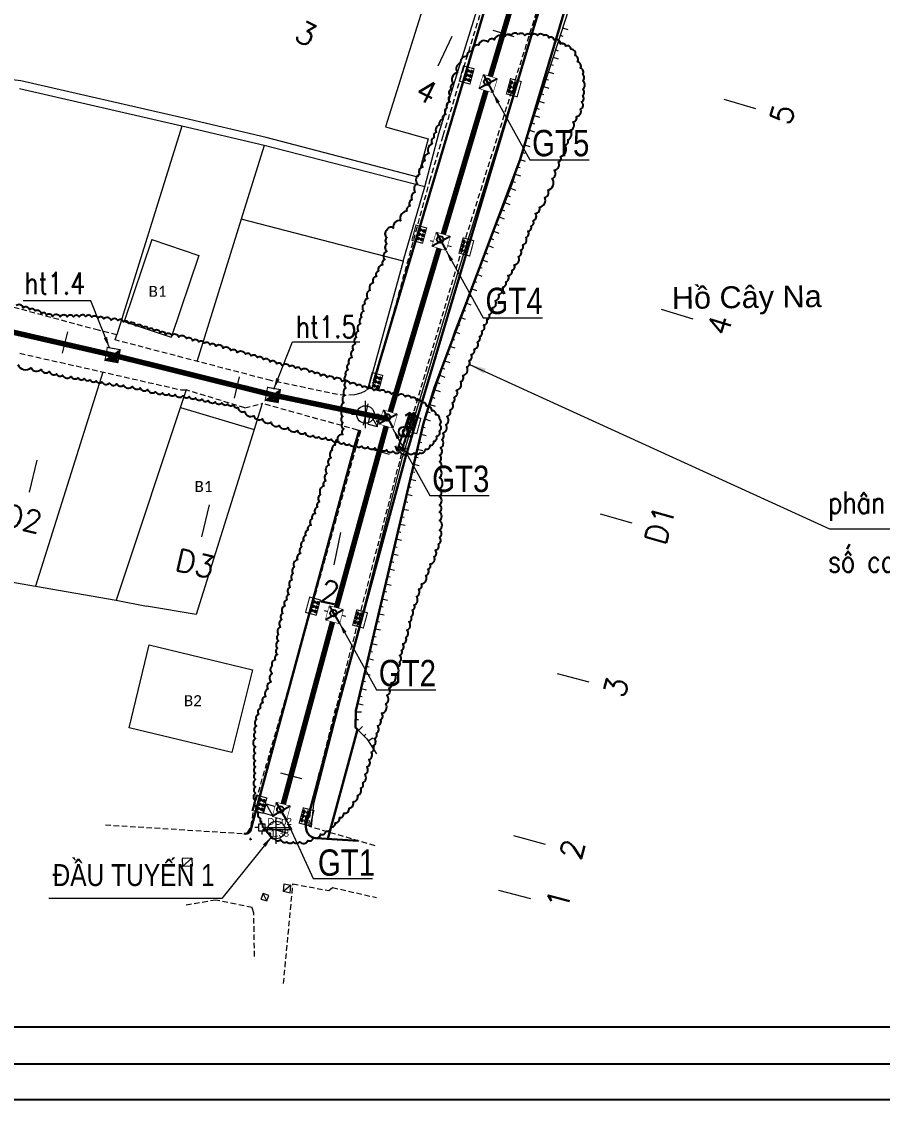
# Model space of a CAD drawing. Header units: metres. Extents: x -225 to 1156, y -96 to 896.
# Drawn here: x 838.7 to 917.2, y -95.6 to 2.7 of the extents above; entities that cross this region are included whole.
import ezdxf
from ezdxf.enums import TextEntityAlignment as Align

# ---------------------------------------------------------------- set-up
doc = ezdxf.new("R2010")
doc.units = ezdxf.units.M
doc.header["$MEASUREMENT"] = 0
doc.header["$PDMODE"] = 2
doc.header["$PDSIZE"] = 0.1
for name, pattern in [('ACAD_ISO05W100', [33, 24, -3, 0, -3, 0, -3]), ('DASHED', [0.75, 0.5, -0.25]), ('HIDDEN', [0.375, 0.25, -0.125])]:
    doc.linetypes.add(name, pattern=pattern)
for name, color, linetype in [('Diep_Layer8', 8, 'Continuous'), ('duong', 3, 'Continuous'), ('ga', 5, 'Continuous'), ('GHI CHU', 7, 'Continuous'), ('GHICHU', 7, 'Continuous'), ('KHUNGTEN', 5, 'Continuous'), ('KYHIEU', 250, 'Continuous'), ('NOI', 2, 'Continuous'), ('pntelev', 2, 'Continuous'), ('thep', 2, 'Continuous'), ('TK cong D300', 7, 'ACAD_ISO05W100'), ('TUYEN', 7, 'Continuous')]:
    doc.layers.add(name, color=color, linetype=linetype)
for name, color, linetype, lineweight in [('LC Dim', 8, 'Continuous', 18), ('LC Khac', 4, 'Continuous', 9), ('LC MANH DUT', 35, 'HIDDEN', 5), ('LC Net dam 1', 30, 'Continuous', 30), ('LC Net manh', 239, 'Continuous', 5), ('LC Net thay', 7, 'Continuous', 25), ('LC Text1', 3, 'Continuous', 20), ('LC Text2', 7, 'Continuous', 25), ('Level 10', 7, 'Continuous', 0), ('Level 46', 7, 'Continuous', 0), ('TK ga cong D300', 4, 'Continuous', 25), ('TK ga cong D500', 7, 'Continuous', 25)]:
    doc.layers.add(name, color=color, linetype=linetype, lineweight=lineweight)
doc.styles.add('ghi chu', font='arial.ttf')
doc.styles.add('LC 3', font='vnsimli.shx', dxfattribs={"width": 0.75})
doc.styles.add('Legend', font='calibri.ttf')
doc.styles.add('STYLE1', font='')
doc.styles.add('T2', font='', dxfattribs={"width": 0.8})
doc.styles.add('TENCOC', font='Vnromanc.shx')
doc.styles.get('STYLE1').set_extended_font_data('.VnArial')
doc.styles.get('T2').set_extended_font_data('.VnArialH')
doc.linetypes.add('ZIGZAG', pattern='A,0.0001,-0.2,[131,ltypeshp.shx,S=0.2,R=0,X=-0.2,Y=0],-0.4,[131,ltypeshp.shx,S=0.2,R=180,X=0.2,Y=0],-0.2', length=0.8001)
doc.dimstyles.get("Standard").update_dxf_attribs({"dimtxt": 0.18, "dimasz": 0.18, "dimexe": 0.18, "dimexo": 0.0625, "dimgap": 0.09, "dimtad": 0, "dimtih": 1, "dimtoh": 1, "dimdec": 4, "dimzin": 0, "dimdsep": 46, "dimtxsty": 'Standard', "dimcen": 0.09, "dimadec": 0, "dimazin": 0, "dimtfac": 1, "dimtdec": 4, "dimtofl": 0, "dimtmove": 0, "dimatfit": 3, "dimfxl": 1, "dimtolj": 1, "dimtzin": 0, "dimarcsym": 0})

# ---------------------------------------------------------------- blocks, each defined once
blk = doc.blocks.new('dj')
at = {"layer": 'Diep_Layer8', "color": 6}
blk.add_line((598291.756, 2304639.493), (598295.458, 2304639.493), dxfattribs=at)
for points in [[(598292.139, 2304639.811), (598291.756, 2304639.493)], [(598295.074, 2304639.811), (598295.458, 2304639.493)], [(598292.139, 2304639.175), (598291.756, 2304639.493)], [(598295.074, 2304639.175), (598295.458, 2304639.493)]]:
    blk.add_lwpolyline(points, dxfattribs=at)
blk.add_circle((598293.607, 2304639.493), 0.459, dxfattribs=at)
blk = doc.blocks.new('dc')
at = {"layer": 'KYHIEU', "color": 1, "lineweight": 0}
blk.add_lwpolyline([(-0.5, -0.5), (0.5, -0.5), (0.5, 0.5), (-0.5, 0.5)], close=True, dxfattribs=at)
at = {"layer": 'KYHIEU', "color": 1, "lineweight": 0, "const_width": 0.025}
blk.add_lwpolyline([(-0.04, 0, 1), (0.04, 0, 1)], format="xyb", close=True, dxfattribs=at)
at = {"layer": 'KYHIEU', "color": 1, "lineweight": 0}
for points in [[(0, 0.5), (0, 1)], [(0.5, 0), (1, 0)], [(-0.5, 0), (-1, 0)], [(0, -0.5), (0, -1)]]:
    blk.add_lwpolyline(points, dxfattribs=at)
blk = doc.blocks.new('NENHIENTRANG')
at = {"layer": 'Diep_Layer8', "linetype": 'Continuous', "lineweight": 0}
for p, q in [((-46.624, -87.784), (-46.148, -87.938)), ((-47.055, -89.116), (-46.579, -89.27)), ((-46.839, -88.45), (-46.601, -88.527)), ((-47.271, -89.781), (-47.033, -89.858)), ((-47.702, -91.113), (-47.464, -91.19)), ((-47.486, -90.447), (-47.011, -90.601)), ((-47.918, -91.779), (-47.442, -91.933)), ((-48.349, -93.111), (-47.874, -93.265)), ((-48.133, -92.445), (-47.896, -92.522)), ((-48.565, -93.777), (-48.327, -93.854)), ((-48.996, -95.109), (-48.758, -95.186)), ((-48.781, -94.443), (-48.305, -94.597)), ((-49.212, -95.775), (-48.736, -95.929)), ((-49.643, -97.107), (-49.168, -97.261)), ((-49.428, -96.441), (-49.19, -96.518)), ((-49.859, -97.773), (-49.621, -97.85)), ((-50.29, -99.105), (-50.053, -99.182)), ((-50.075, -98.439), (-49.599, -98.593)), ((-50.506, -99.771), (-50.03, -99.925)), ((-50.938, -101.102), (-50.462, -101.256)), ((-50.722, -100.436), (-50.484, -100.514)), ((-51.153, -101.768), (-50.915, -101.845)), ((-51.631, -103.052), (-51.398, -103.143)), ((-51.376, -102.4), (-50.91, -102.582)), ((-51.885, -103.704), (-51.42, -103.886)), ((-52.395, -105.008), (-51.929, -105.19)), ((-52.14, -104.356), (-51.907, -104.447)), ((-52.65, -105.66), (-52.417, -105.751)), ((-53.159, -106.964), (-52.926, -107.055)), ((-52.904, -106.312), (-52.439, -106.494)), ((-53.414, -107.616), (-52.948, -107.798)), ((-53.924, -108.92), (-53.458, -109.102)), ((-53.669, -108.268), (-53.436, -108.359)), ((-54.178, -109.572), (-53.946, -109.663)), ((-54.688, -110.876), (-54.455, -110.967)), ((-54.433, -110.224), (-53.967, -110.406)), ((-54.943, -111.528), (-54.477, -111.71)), ((-55.452, -112.832), (-54.987, -113.014)), ((-55.198, -112.18), (-54.965, -112.271)), ((-55.707, -113.484), (-55.474, -113.575)), ((-56.217, -114.788), (-55.984, -114.879)), ((-55.962, -114.136), (-55.496, -114.318)), ((-56.479, -115.463), (-56.005, -115.622)), ((-56.926, -116.79), (-56.452, -116.949)), ((-56.703, -116.126), (-56.466, -116.206)), ((-57.149, -117.453), (-56.912, -117.533)), ((-57.596, -118.78), (-57.359, -118.86)), ((-57.372, -118.117), (-56.898, -118.276)), ((-57.819, -119.443), (-57.345, -119.603)), ((-58.265, -120.77), (-57.792, -120.93)), ((-58.042, -120.107), (-57.805, -120.187)), ((-58.489, -121.434), (-58.252, -121.513)), ((-58.935, -122.761), (-58.698, -122.84)), ((-58.712, -122.097), (-58.238, -122.257)), ((-59.158, -123.424), (-58.685, -123.584)), ((-59.376, -124.138), (-59.133, -124.195)), ((-59.697, -125.501), (-59.453, -125.558)), ((-59.536, -124.819), (-59.05, -124.934)), ((-59.857, -126.182), (-59.37, -126.296)), ((-60.177, -127.545), (-59.69, -127.659)), ((-60.017, -126.864), (-59.773, -126.921)), ((-60.337, -128.227), (-60.093, -128.284)), ((-60.657, -129.589), (-60.414, -129.647)), ((-60.497, -128.908), (-60.01, -129.022)), ((-60.817, -130.271), (-60.33, -130.385)), ((-61.137, -131.634), (-60.65, -131.748)), ((-60.977, -130.952), (-60.734, -131.009)), ((-61.297, -132.315), (-61.054, -132.372)), ((-61.457, -132.997), (-60.971, -133.111)), ((-61.777, -134.36), (-61.291, -134.474)), ((-61.617, -133.678), (-61.374, -133.735)), ((-61.937, -135.041), (-61.694, -135.098)), ((-62.258, -136.404), (-62.014, -136.461)), ((-62.098, -135.722), (-61.611, -135.837)), ((-62.418, -137.085), (-61.931, -137.2)), ((-62.738, -138.448), (-62.251, -138.563)), ((-62.578, -137.767), (-62.334, -137.824)), ((-62.898, -139.13), (-62.655, -139.187)), ((-63.058, -139.811), (-62.571, -139.926)), ((-63.378, -141.174), (-62.891, -141.288)), ((-63.218, -140.493), (-62.975, -140.55)), ((-63.538, -141.856), (-63.295, -141.913)), ((-63.858, -143.218), (-63.615, -143.276)), ((-63.698, -142.537), (-63.211, -142.651)), ((-64.018, -143.9), (-63.532, -144.014)), ((-64.339, -145.263), (-63.852, -145.377)), ((-64.178, -144.581), (-63.935, -144.639)), ((-64.499, -145.944), (-64.255, -146.001)), ((-64.819, -147.307), (-64.575, -147.364)), ((-64.659, -146.626), (-64.172, -146.74)), ((-64.979, -147.989), (-64.492, -148.103)), ((-65.139, -148.67), (-64.895, -148.727)), ((-65.461, -150.109), (-64.961, -150.123)), ((-65.299, -149.352), (-64.812, -149.466)), ((-65.479, -150.809), (-65.229, -150.816)), ((-65.214, -151.822), (-64.862, -151.468)), ((-64.717, -152.316), (-64.541, -152.138)), ((-64.336, -152.762), (-63.915, -152.492)), ((-63.958, -153.351), (-63.748, -153.216))]:
    blk.add_line(p, q, dxfattribs=at)
at = {"layer": 'duong', "color": 4, "linetype": 'HIDDEN', "lineweight": 0, "ltscale": 2}
for p, q in [((-55.613, -91.386), (-52.961, -82.716)), ((-57.497, -97.59), (-55.613, -91.386)), ((-58.71, -101.708), (-57.497, -97.59)), ((-62.965, -117.204), (-58.71, -101.708)), ((-88.932, -115.344), (-97.275, -113.087)), ((-87.27, -115.757), (-88.932, -115.344)), ((-87.409, -116.218), (-87.27, -115.757)), ((-73.23, -119.921), (-87.409, -116.218)), ((-96.094, -117.429), (-81.431, -120.757)), ((-63.673, -119.799), (-62.965, -117.204)), ((-63.673, -119.799), (-64.356, -120.636)), ((-81.431, -120.757), (-80.928, -120.781)), ((-75.589, -122.412), (-80.928, -120.781)), ((-67.133, -121.194), (-73.23, -119.921)), ((-66.399, -121.283), (-67.133, -121.194)), ((-65.603, -121.218), (-66.399, -121.283)), ((-64.605, -120.889), (-65.015, -121.079)), ((-75.589, -122.412), (-73.996, -122.017)), ((-65.312, -124.434), (-73.996, -122.017)), ((-69.568, -140.92), (-65.011, -124.493)), ((-65.011, -124.493), (-65.312, -124.434)), ((-70.791, -145.211), (-69.568, -140.92)), ((-74.759, -158.865), (-70.791, -145.211)), ((-75.011, -160.543), (-74.759, -158.865)), ((-88.3, -160.415), (-75.64, -161.215)), ((-75.35, -161.122), (-75.011, -160.543)), ((-63.715, -162.322), (-69.716, -160.57)), ((-75.64, -161.215), (-75.35, -161.122)), ((-72.055, -174.878), (-71.2, -165.795)), ((-71.2, -165.795), (-67.929, -166.406)), ((-67.929, -166.406), (-67.607, -166.125)), ((-67.607, -166.125), (-63.572, -167.048)), ((-78.229, -167.269), (-81.038, -167.758)), ((-74.922, -167.954), (-78.229, -167.269)), ((-74.773, -168.465), (-74.922, -167.954)), ((-74.696, -172.412), (-74.773, -168.465))]:
    blk.add_line(p, q, dxfattribs=at)
at = {"layer": 'duong', "linetype": 'Continuous', "lineweight": 0}
for p, q in [((-57.913, -97.394), (-56.02, -91.268)), ((-59.164, -102.271), (-57.913, -97.394)), ((-61.16, -109.05), (-59.164, -102.271)), ((-61.16, -109.05), (-64.356, -120.636))]:
    blk.add_line(p, q, dxfattribs=at)
at = {"layer": 'duong', "color": 4, "linetype": 'Continuous', "lineweight": 0}
for p, q in [((-64.356, -120.636), (-64.605, -120.889)), ((-65.015, -121.079), (-65.603, -121.218))]:
    blk.add_line(p, q, dxfattribs=at)
at = {"layer": 'duong', "color": 4, "linetype": 'HIDDEN', "lineweight": 0, "ltscale": 2, "flags": 128}
blk.add_lwpolyline([(-29.924, -26.364), (-33.641, -37.873), (-36.564, -47.004), (-42.317, -64.938), (-48.073, -83.359), (-56.231, -109.383), (-61.394, -126.895), (-65.455, -142.574), (-69.519, -158.439), (-69.792, -160.521)], dxfattribs=at)
at = {"layer": 'duong', "linetype": 'Continuous', "lineweight": 0, "flags": 128}
for points in [[(-69.506, -160.559), (-69.297, -158.5), (-65.211, -142.659), (-61.198, -126.938), (-55.975, -109.521), (-47.855, -83.41), (-42.087, -65.038), (-36.433, -47.166), (-33.407, -37.861), (-29.726, -26.672)], [(-56.02, -91.268), (-53.423, -82.93), (-52.114, -78.841), (-52.02, -78.317)]]:
    blk.add_lwpolyline(points, dxfattribs=at)
at = {"layer": 'ga', "linetype": 'Continuous', "lineweight": 0}
for p, q in [((-64.357, -123.893), (-64.124, -123.018)), ((-63.513, -124.115), (-63.281, -123.24)), ((-64.357, -123.893), (-63.513, -124.115)), ((-70.113, -160.408), (-69.667, -159.565)), ((-80.406, -163.439), (-81.312, -163.474)), ((-81.312, -163.474), (-81.283, -164.219)), ((-80.406, -163.439), (-81.283, -164.219)), ((-80.406, -163.439), (-80.378, -164.184)), ((-80.378, -164.184), (-81.283, -164.219)), ((-72.064, -166.502), (-71.996, -165.786)), ((-71.382, -165.92), (-72.064, -166.502)), ((-71.45, -166.636), (-71.382, -165.92)), ((-71.45, -166.636), (-72.064, -166.502))]:
    blk.add_line(p, q, dxfattribs=at)
at = {"layer": 'ga', "linetype": 'Continuous', "lineweight": 0, "flags": 128}
for points in [[(-63.281, -123.24), (-64.124, -123.016), (-63.513, -124.115)], [(-73.026, -159.6), (-73.879, -159.358), (-73.649, -158.516), (-72.8, -158.742), (-73.026, -159.6), (-73.649, -158.516)], [(-70.113, -160.408), (-69.993, -159.537), (-69.667, -159.565)], [(-70.113, -160.408), (-69.781, -160.438)], [(-71.996, -165.786), (-71.382, -165.92)], [(-74.082, -167.178), (-73.904, -166.689)], [(-74.082, -167.178), (-73.565, -167.336), (-73.904, -166.689)], [(-73.387, -166.846), (-73.904, -166.689)], [(-73.565, -167.336), (-73.387, -166.846)]]:
    blk.add_lwpolyline(points, dxfattribs=at)
at = {"layer": 'GHICHU', "lineweight": 0}
blk.add_line((-73.414, -160.664), (-71.36, -160.664), dxfattribs=at)
blk.add_line((-73.414, -160.664), (-71.36, -160.664), dxfattribs=at)
at = {"layer": 'Level 10', "color": 8, "linetype": 'ByBlock', "lineweight": 13}
for p, q in [((-81.32, -96.73), (-96.13, -93.33)), ((-81.32, -96.73), (-87.27, -115.757)), ((-73.83, -98.5), (-81.32, -96.73)), ((-73.83, -98.5), (-75.91, -105.2)), ((-59.164, -102.271), (-73.83, -98.5)), ((-75.91, -105.2), (-79.97, -118.22)), ((-61.16, -109.05), (-75.91, -105.2)), ((-88.539, -119.144), (-94.67, -138.67)), ((-80.928, -120.781), (-87.31, -139.95)), ((-81.464, -122.39), (-74.748, -124.383)), ((-73.996, -122.017), (-74.748, -124.383)), ((-74.748, -124.383), (-80.03, -141.25)), ((-102.03, -137.39), (-94.67, -138.67)), ((-94.67, -138.67), (-87.31, -139.95)), ((-87.31, -139.95), (-84.56, -140.49)), ((-80.03, -141.25), (-84.56, -140.49))]:
    blk.add_line(p, q, dxfattribs=at)
at = {"layer": 'Level 10', "color": 8, "linetype": 'ByBlock', "lineweight": 0, "ltscale": 2}
for p, q in [((-84.06, -107.06), (-86.6, -114.55)), ((-84.06, -107.06), (-79.78, -108.52)), ((-79.78, -108.52), (-82.31, -116)), ((-86.6, -114.55), (-82.31, -115.97)), ((-86.13, -151.56), (-84.3, -144.02)), ((-84.3, -144.02), (-74.89, -146.29)), ((-74.89, -146.29), (-76.76, -153.81)), ((-76.76, -153.81), (-86.13, -151.56))]:
    blk.add_line(p, q, dxfattribs=at)
at = {"layer": 'Level 10', "color": 1, "linetype": 'Continuous', "lineweight": 13, "flags": 128}
blk.add_lwpolyline([(-72.83, -69.08), (-56.53, -76.95), (-62.77, -96.8), (-58.88, -97.88), (-59.82, -101.37), (-73.65, -97.78), (-81.15, -96), (-96, -92.59), (-103.63, -91.68), (-147.66, -92.83), (-141.06, -119.73), (-121.51, -125.35), (-124.81, -138.67), (-146.71, -145.8), (-148.99, -166.37), (-133.94, -173.9), (-129.32, -176.63), (-128.8, -176.06)], dxfattribs=at)
at = {"layer": 'Level 10', "color": 8, "linetype": 'Continuous', "lineweight": 0}
for p in [(-63.51, -123.62), (-75.06, -161.71), (-75.06, -161.71), (-75.06, -161.71)]:
    blk.add_point(p, dxfattribs=at)
at = {"layer": 'Level 46', "color": 8, "linetype": 'Continuous', "lineweight": 0, "flags": 128}
for points in [[(-30.679, -38.664), (-32.635, -46.911), (-36.291, -54.779), (-42.856, -74.545), (-43.834, -79.171), (-51.272, -102.135), (-56.473, -115.444), (-59.325, -123.919), (-65.459, -150.033)], [(-65.459, -150.033), (-65.498, -151.54), (-64.455, -152.576), (-63.58, -153.94)]]:
    blk.add_lwpolyline(points, dxfattribs=at)
at = {"layer": 'Diep_Layer8', "linetype": 'Continuous', "lineweight": 0, "rotation": 71.63617217680701}
for p in [(1998722.497, -1294026.657), (1998722.891, -1294026.672)]:
    blk.add_blockref('dj', p, dxfattribs=at)
at = {"layer": 'GHICHU', "lineweight": 0}
ref = blk.add_blockref('dc', (-74.039, -160.664), dxfattribs=dict(at, xscale=0.6250000000103964, yscale=0.6250000000103964, zscale=0.6250000000103964))
ref.add_attrib('T1', 'DC02', dxfattribs={"layer": '0', "color": 1, "height": 0.625, "style": 'STYLE1'}).set_placement((-72.406, -160.418), align=Align.CENTER)
ref.add_attrib('4.700', '1.38', dxfattribs={"layer": '0', "color": 1, "height": 0.625, "style": 'STYLE1'}).set_placement((-72.406, -161.499), align=Align.CENTER)
at = {"layer": 'GHI CHU', "linetype": 'Continuous', "lineweight": 0, "insert": (-36.67, -111.401), "char_height": 2, "attachment_point": 1, "rotation": 0.75307, "style": 'ghi chu'}
blk.add_mtext_dynamic_manual_height_columns('\\pt6;Hồ Cây Na', width=24.63106, gutter_width=1, heights=[0], dxfattribs=at)
at = {"layer": 'Level 10', "color": 8, "linetype": 'Continuous', "lineweight": 0, "style": 'Legend'}
for s, p in [('B1', (-84.36, -112.29)), ('B1', (-80.178, -130.077)), ('B2', (-81.14, -149.6))]:
    blk.add_text(s, height=1, dxfattribs=at).set_placement(p)
blk = doc.blocks.new('a2')
at = {"layer": 'Defpoints', "flags": 128}
blk.add_lwpolyline([(297, 102.507), (0, 102.507), (0, -102.507), (297, -102.507)], close=True, dxfattribs=at)
at = {"layer": 'KHUNGTEN'}
blk.add_lwpolyline([(295.885, -100.496), (10, -100.496), (10, 101.392), (295.885, 101.392)], close=True, dxfattribs=at)
at = {"layer": 'thep'}
blk.add_lwpolyline([(293.77, -98.381), (12.115, -98.381), (12.115, 99.277), (293.77, 99.277)], close=True, dxfattribs=at)
blk = doc.blocks.new('bu lon')
at = {"layer": 'LC Khac', "color": 9}
for p, q in [((0, -0.786), (0, 0.786)), ((0.786, 0), (-0.786, 0))]:
    blk.add_line(p, q, dxfattribs=at)
at = {"layer": 'LC Khac', "color": 7}
blk.add_circle((0, 0), 0.5, dxfattribs=at)
blk = doc.blocks.new('MM')
at = {"layer": 'LC Khac', "xscale": 2.289702860291335, "yscale": 2.289702860291335, "zscale": 2.289702860291335}
blk.add_blockref('bu lon', (0, 0), dxfattribs=at)
blk = doc.blocks.new('GALOAI1')
at = {"layer": 'TK ga cong D500', "const_width": 0.1}
blk.add_lwpolyline([(-1.3, 1.3), (-1.3, 0), (0, 0), (0, 1.3), (-1.3, 1.3)], dxfattribs=at)
at = {"linetype": 'Continuous'}
blk.add_wipeout([(-1.3, 1.3), (0, 1.3), (0, 0), (-1.3, 0)], dxfattribs=at)
for p, q in [((0, 1.3), (-1.3, 0)), ((-1.3, 1.3), (0, 0))]:
    blk.add_line(p, q)
at = {"layer": 'TK ga cong D500'}
for p, q in [((-0.811, 0.78), (-0.749, 0.78)), ((-0.78, 0.811), (-0.78, 0.749))]:
    blk.add_line(p, q, dxfattribs=at)
for radius in [0.3, 0.0306]:
    blk.add_circle((-0.78, 0.78), radius, dxfattribs=at)
blk = doc.blocks.new('GALOAI2')
at = {"linetype": 'Continuous'}
blk.add_wipeout([(-0.6, 0.6), (0.6, 0.6), (0.6, -0.6), (-0.6, -0.6)], dxfattribs=at)
at = {"layer": 'LC Net manh', "linetype": 'Continuous'}
h = blk.add_hatch(dxfattribs=at)
h.set_pattern_fill('ANSI31', color=256, angle=18.72017)
h.set_pattern_definition([(63.720168, (-430.56159, -204.90511), (-0.112080292, 0.05534445), [])])
h.paths.add_polyline_path([(0.6, 0.6), (-0.6, -0.6), (0.6, -0.6)])
at = {"layer": 'TK ga cong D300', "const_width": 0.1}
blk.add_lwpolyline([(-0.6, -0.6), (0.6, -0.6), (0.6, 0.6), (-0.6, 0.6), (-0.6, -0.6), (0.6, 0.6)], dxfattribs=at)
blk = doc.blocks.new('HOGATHU')
at = {"layer": 'LC Net manh', "color": 2, "linetype": 'Continuous', "flags": 128}
blk.add_lwpolyline([(0.72, 0), (-0.72, 0)], dxfattribs=at)
at = {"layer": 'NOI', "color": 5, "const_width": 0.1}
blk.add_lwpolyline([(0.72, -0.65), (-0.72, -0.65), (-0.72, 0.36), (0.72, 0.36), (0.72, -0.65)], dxfattribs=at)
at = {"layer": 'TK cong D300'}
for centre in [(-0.401, -0.128), (-0.401, -0.488), (0, -0.128), (0, -0.488), (0.401, -0.128), (0.401, -0.488)]:
    blk.add_circle(centre, 0.101, dxfattribs=at)
blk = doc.blocks.new('COCTRENTUYEN')
at = {"layer": 'TUYEN', "color": 2, "lineweight": 0}
for p, q in [((19.728, 72.904), (21.645, 72.333)), ((40.811, 66.619), (43.686, 65.762)), ((14.015, 53.738), (15.932, 53.167)), ((35.098, 47.453), (37.973, 46.596)), ((-19.047, 45.39), (-19.511, 43.445)), ((-3.375, 41.312), (-3.833, 39.365)), ((8.334, 38.843), (7.921, 36.886)), ((8.373, 34.811), (10.297, 34.264)), ((29.535, 28.798), (32.421, 27.978)), ((4.372, 20.008), (6.303, 19.486)), ((25.61, 14.268), (28.506, 13.485)), ((0.375, 5.218), (2.305, 4.696)), ((-0.965, 0.261), (0.965, -0.261)), ((21.612, -0.522), (24.509, -1.305)), ((20.273, -5.479), (23.169, -6.262))]:
    blk.add_line(p, q, dxfattribs=at)
at = {"layer": 'TUYEN', "color": 3, "lineweight": 0}
blk.add_line((16.015, 72.304), (14.717, 69.6), dxfattribs=at)
at = {"layer": 'TUYEN', "color": 4, "lineweight": 0}
for p, q in [((-21.828, 33.717), (-22.523, 30.799)), ((-6.125, 29.631), (-6.812, 26.711)), ((5.857, 27.101), (5.238, 24.166))]:
    blk.add_line(p, q, dxfattribs=at)
at = {"layer": 'LC MANH DUT', "xscale": 0.6987324145411622, "yscale": 0.6987324145411622, "zscale": 0.6987324145411622, "rotation": 359.999216292062}
for p in [(8.127, 37.864), (0, 0)]:
    blk.add_blockref('MM', p, dxfattribs=at)
at = {"layer": 'LC Text2', "style": 'T2', "width": 0.8}
blk.add_text('®Çu tuyÕn 1', height=2, rotation=0.00078, dxfattribs=at).set_placement((-20.398, -5.112, 0))
at = {"layer": 'TUYEN', "color": 3, "lineweight": 0, "style": 'TENCOC'}
for s, p in [('3', (1.509, 72.056)), ('4', (12.515, 66.774))]:
    blk.add_text(s, height=2, rotation=334.36253, dxfattribs=at).set_placement(p)
at = {"layer": 'TUYEN', "color": 2, "lineweight": 0, "style": 'TENCOC'}
for s, rotation, p in [('5', 73.401, (46.85, 64.124)), ('4', 73.401, (41.123, 44.912)), ('D1', 74.13819, (35.449, 25.83)), ('3', 74.87538, (31.711, 11.928)), ('2', 74.87538, (27.713, -2.862)), ('1', 74.87538, (26.485, -7.405))]:
    blk.add_text(s, height=2, rotation=rotation, dxfattribs=at).set_placement(p)
at = {"layer": 'TUYEN', "color": 4, "lineweight": 0, "style": 'TENCOC'}
for s, rotation, p in [('D2', 346.60361, (-25.048, 27.802)), ('D3', 346.75235, (-9.329, 23.708)), ('2', 348.09079, (3.864, 20.879))]:
    blk.add_text(s, height=2, rotation=rotation, dxfattribs=at).set_placement(p)
at = {"layer": 'LC Dim', "lineweight": 0}
blk.add_leader([(-0.464, -0.652, 0), (-4.96, -6.241, 0), (-20.745, -6.241, 0)], dimstyle='Standard', override={"dimasz": 1, "dimgap": 0.09, "dimtad": 0, "dimdsep": 0, "dimtix": 1, "dimlwd": 0, "dimlwe": 0}, dxfattribs=at)

msp = doc.modelspace()

# ---------------------------------------------------------------- linework, layer by layer
at = {"layer": 'LC Net dam 1', "color": 2, "flags": 128}
msp.add_lwpolyline([(909.697, 75.06), (908.775, 75.532, 0.464714), (908.07, 75.237), (890.717, 19.91), (873.705, -37.159), (864.693, -70.502, 0.474348), (865.595, -71.761), (869.421, -72.003)], format="xyb", dxfattribs=at)
msp.add_lwpolyline([(911.215, 74.372), (900.167, 39.147), (896.942, 32.207), (892.878, 19.249), (884.191, -9.892), (876.383, -30.69), (875.358, -34.051), (869.224, -60.165), (869.184, -61.672), (869.371, -61.857), (866.675, -71.829)], dxfattribs=at)
at = {"layer": 'LC Net dam 1', "color": 2}
for points in [[(870.858, -30.116), (883.08, 10.883, 0.367594), (882.819, 11.475), (882.663, 11.551)], [(859.042, -71.347), (859.138, -71.353, 0.356532), (859.652, -70.985), (869.145, -35.863), (869.523, -34.596)]]:
    msp.add_lwpolyline(points, format="xyb", dxfattribs=at)
at = {"layer": 'TK ga cong D500', "linetype": 'DASHED', "ltscale": 3, "const_width": 0.5}
msp.add_lwpolyline([(862.425, -69.311), (867.265, -51.404), (872.167, -33.567), (876.997, -17.364), (881.282, -2.989), (885.567, 11.386), (891.421, 30.509), (897.406, 49.592), (903.392, 68.676), (905.7, 81.113), (909.683, 98.195), (914.695, 117.556), (920.68, 131.525), (921.53, 132.508), (925.414, 134.628), (947.645, 148.101), (950.687, 149.944), (965.237, 158.736), (979.788, 167.53), (994.765, 176.449)], dxfattribs=at)

# ---------------------------------------------------------------- block references
at = {"layer": 'LC Net dam 1', "linetype": 'Continuous', "lineweight": 0}
msp.add_blockref('NENHIENTRANG', (934.683, 89.868), dxfattribs=at)
at = {"layer": 'LC Net dam 1', "linetype": 'Continuous', "xscale": -1, "rotation": 254.8753784014817}
for p in [(883.76, -3.401), (879.435, -17.911), (874.611, -34.105), (869.743, -51.817), (864.866, -69.863)]:
    msp.add_blockref('HOGATHU', p, dxfattribs=at)
at = {"layer": 'LC Net dam 1', "linetype": 'Continuous', "rotation": 74.87537840154896}
msp.add_blockref('HOGATHU', (870.858, -30.116), dxfattribs=at)
at = {"layer": 'LC Text2', "linetype": 'Continuous', "lineweight": 0}
msp.add_blockref('COCTRENTUYEN', (861.965, -71.013), dxfattribs=at)
at = {"layer": 'pntelev', "linetype": 'Continuous', "lineweight": 0, "xscale": 1.6, "yscale": 1.6, "zscale": 1.6}
msp.add_blockref('a2', (681.077, 68.433), dxfattribs=at)

# ---------------------------------------------------------------- texts
at = {"layer": 'LC Text1', "color": 3, "style": 'LC 3', "width": 0.8}
for s, height, rotation, p in [('ht1.4', 1.9947, 359.99922, (839.002, -22.185)), ('ht1.5', 1.9947, 0.00078, (863.743, -26.15)), ('ph©n ®o¹n 1 (tõ ga gt1->gt5)', 2.00001, 360, (912.276, -42.165)), ('sè ca b¬m: 5 ca', 2.00001, 360, (912.276, -47.53))]:
    msp.add_text(s, height=height, rotation=rotation, dxfattribs=at).set_placement(p)
at = {"layer": 'LC Text2', "style": 'T2', "width": 0.8}
for s, p in [('GT5', (885.29, -9.611)), ('GT4', (881.034, -23.993)), ('GT3', (876.175, -40.21)), ('GT2', (871.311, -57.919)), ('GT1', (865.759, -75.191))]:
    msp.add_text(s, height=2.4, rotation=360, dxfattribs=at).set_placement(p)

# ---------------------------------------------------------------- leaders
at = {"layer": 'LC Net thay', "linetype": 'Continuous'}
msp.add_leader([(879.59, -28.577), (912.396, -43.573), (954.486, -43.573)], dimstyle='Standard', override={"dimtxt": 0.5, "dimasz": 1.5, "dimgap": 0.09, "dimtad": 0, "dimdec": 2, "dimdsep": 0, "dimtdec": 2, "dimtix": 1, "dimlwd": 0, "dimlwe": 0}, dxfattribs=at)

# ---------------------------------------------------------------- next in the draw order: block references
at = {"layer": 'LC Net dam 1', "linetype": 'Continuous', "rotation": 349.8332202622693}
for p in [(847.042, -27.729), (861.651, -31.368)]:
    msp.add_blockref('GALOAI2', p, dxfattribs=at)
at = {"layer": 'TK ga cong D500'}
for p, rotation in [((881.719, -3.797), 343.4009985838493), ((877.434, -18.172), 343.4009985838493), ((872.604, -34.376), 343.4009985838493), ((867.723, -52.201), 344.8753784015159), ((862.883, -70.109), 344.8753784015159)]:
    msp.add_blockref('GALOAI1', p, dxfattribs=dict(at, rotation=rotation))

# ---------------------------------------------------------------- next in the draw order: linework, layer by layer
at = {"layer": 'LC Net thay', "linetype": 'Continuous', "flags": 128}
msp.add_lwpolyline([(884.042, 1.489, 0.520567), (883.37, 1.393, 0.520567), (883.37, 1.393, 0.520567), (882.794, 1.297, 0.520567), (882.794, 1.297, 0.520567), (881.835, 1.01, 0.520567), (881.835, 1.01, 0.520567), (881.26, 0.818, 0.520567), (881.26, 0.818, 0.520567), (880.396, 0.53, 0.520567), (880.396, 0.53, 0.520567), (879.821, -0.045, 0.520567), (879.821, -0.045, 0.520567), (879.341, -0.524, 0.520567), (879.341, -0.524, 0.520567), (878.765, -1.1, 0.520567), (878.765, -1.1, 0.520567), (878.478, -1.963, 0.520567), (878.478, -1.963, 0.520567), (878.094, -3.017, 0.520567), (878.094, -3.017, 0.520567), (877.902, -3.497, 0.520567), (877.902, -3.497, 0.520567), (877.806, -4.072, 0.520567), (877.806, -4.072, 0.520567), (877.806, -4.647, 0.520567), (877.806, -4.647, 0.520567), (877.518, -5.223, 0.520567), (877.518, -5.223, 0.520567), (877.422, -5.798, 0.520567), (877.422, -5.798, 0.520567), (877.134, -6.277, 0.520567), (877.134, -6.277, 0.520567), (876.847, -6.757, 0.520567), (876.847, -6.757, 0.520567), (876.559, -7.428, 0.520567), (876.559, -7.428, 0.520567), (876.367, -7.907, 0.520567), (876.367, -7.907, 0.520567), (876.175, -8.483, 0.520567), (876.175, -8.483, 0.520567), (875.887, -9.345, 0.520567), (875.887, -9.345, 0.520567), (875.504, -10.017, 0.520567), (875.504, -10.017, 0.520567), (875.312, -10.592, 0.520567), (875.312, -10.592, 0.520567), (875.024, -11.263, 0.520567), (875.024, -11.263, 0.520567), (874.832, -12.126, 0.520567), (874.832, -12.126, 0.520567), (874.64, -12.893, 0.520567), (874.64, -12.893, 0.520567), (874.352, -13.564, 0.520567), (874.352, -13.564, 0.520567), (874.161, -14.14, 0.520567), (874.161, -14.14, 0.520567), (873.873, -14.619, 0.520567), (873.873, -14.619, 0.520567), (873.297, -15.482, 0.520567), (873.297, -15.482, 0.520567), (872.626, -16.153, 0.520567), (872.626, -16.153, 0.520567), (872.05, -16.345, 0.520567), (872.05, -16.345, 0.520567), (872.05, -17.016, 0.520567), (872.05, -17.016, 0.520567), (872.05, -17.591, 0.520567), (872.05, -17.591, 0.520567), (872.05, -18.262, 0.520567), (872.05, -18.262, 0.520567), (871.858, -19.03, 0.520567), (871.858, -19.03, 0.520567), (871.666, -19.509, 0.520567), (871.666, -19.509, 0.520567), (871.283, -20.084, 0.520567), (871.283, -20.084, 0.520567), (871.091, -20.564, 0.520567), (871.091, -20.564, 0.520567), (870.803, -21.139, 0.520567), (870.803, -21.139, 0.520567), (870.515, -21.81, 0.520567), (870.515, -21.81, 0.520567), (870.323, -22.577, 0.520567), (870.323, -22.577, 0.520567), (870.036, -23.057, 0.520567), (870.036, -23.057, 0.520567), (869.94, -23.728, 0.520567), (869.94, -23.728, 0.520567), (869.748, -24.303, 0.520567), (869.748, -24.303, 0.520567), (869.652, -24.878, 0.520567), (869.652, -24.878, 0.520567), (869.46, -25.549, 0.520567), (869.46, -25.549, 0.520567), (869.268, -26.125, 0.520567), (869.268, -26.125, 0.520567), (869.172, -26.7, 0.520567), (869.172, -26.7, 0.520567), (868.98, -27.275, 0.520567), (868.98, -27.275, 0.520567), (868.884, -27.947, 0.520567), (868.884, -27.947, 0.520567), (868.597, -28.522, 0.520567), (868.597, -28.522, 0.520567), (868.501, -29.097, 0.520567), (868.501, -29.097, 0.520567), (868.309, -29.576, 0.520567), (868.309, -29.576, 0.520567), (868.309, -30.152, 0.520567), (868.309, -30.152, 0.520567), (868.309, -30.727, 0.520567), (868.309, -30.727, 0.520567), (868.213, -31.398, 0.520567), (868.213, -31.398, 0.520567), (868.117, -32.069, 0.520567), (868.117, -32.069, 0.520567), (868.021, -32.741, 0.520567), (868.021, -32.741, 0.520567), (868.021, -33.316, 0.520567), (868.021, -33.316, 0.520567), (868.021, -33.891, 0.520567), (868.021, -33.891, 0.520567), (868.117, -34.466, 0.520567), (868.117, -34.466, 0.520567), (868.019, -34.976, 0.520567), (868.019, -34.976, 0.520567), (867.539, -35.456, 0.520567), (867.539, -35.456, 0.520567), (867.347, -35.935, 0.520567), (867.347, -35.935, 0.520567), (867.06, -36.415, 0.520567), (867.06, -36.415, 0.520567), (866.964, -37.086, 0.520567), (866.964, -37.086, 0.520567), (866.772, -37.757, 0.520567), (866.772, -37.757, 0.520567), (866.58, -38.524, 0.520567), (866.58, -38.524, 0.520567), (866.484, -39.195, 0.520567), (866.484, -39.195, 0.520567), (866.292, -39.675, 0.520567), (866.292, -39.675, 0.520567), (866.004, -40.442, 0.520567), (866.004, -40.442, 0.520567), (865.908, -41.113, 0.520567), (865.908, -41.113, 0.520567), (865.717, -41.592, 0.520567), (865.717, -41.592, 0.520567), (865.525, -42.168, 0.520567), (865.525, -42.168, 0.520567), (865.237, -42.647, 0.520567), (865.237, -42.647, 0.520567), (865.141, -43.222, 0.520567), (865.141, -43.222, 0.520567), (864.853, -43.702, 0.520567), (864.853, -43.702, 0.520567), (864.661, -44.181, 0.520567), (864.661, -44.181, 0.520567), (864.47, -44.661, 0.520567), (864.47, -44.661, 0.520567), (864.278, -45.236, 0.520567), (864.278, -45.236, 0.520567), (864.182, -45.811, 0.520567), (864.182, -45.811, 0.520567), (863.894, -46.386, 0.520567), (863.894, -46.386, 0.520567), (863.606, -47.058, 0.520567), (863.606, -47.058, 0.520567), (863.51, -47.633, 0.520567), (863.51, -47.633, 0.520567), (863.414, -48.208, 0.520567), (863.414, -48.208, 0.520567), (863.222, -48.879, 0.520567), (863.222, -48.879, 0.520567), (863.126, -49.551, 0.520567), (863.126, -49.551, 0.520567), (862.935, -50.03, 0.520567), (862.935, -50.03, 0.520567), (862.743, -50.605, 0.520567), (862.743, -50.605, 0.520567), (862.551, -51.276, 0.520567), (862.551, -51.276, 0.520567), (862.455, -51.852, 0.520567), (862.455, -51.852, 0.520567), (862.359, -52.523, 0.520567), (862.359, -52.523, 0.520567), (862.167, -53.194, 0.520567), (862.167, -53.194, 0.520567), (862.167, -53.769, 0.520567), (862.167, -53.769, 0.520567), (862.071, -54.44, 0.520567), (862.071, -54.44, 0.520567), (862.071, -55.016, 0.520567), (862.071, -55.016, 0.520567), (861.879, -55.495, 0.520567), (861.879, -55.495, 0.520567), (861.592, -56.07, 0.520567), (861.592, -56.07, 0.520567), (861.592, -56.742, 0.520567), (861.592, -56.742, 0.520567), (861.496, -57.509, 0.520567), (861.496, -57.509, 0.520567), (861.208, -58.18, 0.520567), (861.208, -58.18, 0.520567), (861.016, -58.851, 0.520567), (861.016, -58.851, 0.520567), (860.728, -59.426, 0.520567), (860.728, -59.426, 0.520567), (860.536, -59.906, 0.520567), (860.536, -59.906, 0.520567), (860.344, -60.481, 0.520567), (860.344, -60.481, 0.520567), (860.153, -60.96, 0.520567), (860.153, -60.96, 0.520567), (860.153, -61.536, 0.520567), (860.153, -61.536, 0.520567), (860.057, -62.111, 0.520567), (860.057, -62.111, 0.520567), (860.057, -62.686, 0.520567), (860.057, -62.686, 0.520567), (860.057, -63.453, 0.520567), (860.057, -63.453, 0.520567), (860.057, -64.029, 0.520567), (860.057, -64.029, 0.520567), (860.057, -64.7, 0.520567), (860.057, -64.7, 0.520567), (860.057, -65.275, 0.520567), (860.057, -65.275, 0.520567), (860.057, -65.85, 0.520567), (860.057, -65.85, 0.520567), (860.057, -66.426, 0.520567), (860.057, -66.426, 0.520567), (860.057, -67.097, 0.520567), (860.057, -67.097, 0.520567), (860.057, -67.672, 0.520567), (860.057, -67.672, 0.520567), (860.057, -68.343, 0.520567), (860.057, -68.343, 0.520567), (860.153, -68.919, 0.520567), (860.153, -68.919, 0.520567), (860.344, -69.398, 0.520567), (860.344, -69.398, 0.520567), (860.536, -69.973, 0.520567), (860.536, -69.973, 0.520567), (860.728, -70.453, 0.520567), (860.728, -70.453, 0.520567), (861.016, -70.932, 0.520567), (861.016, -70.932, 0.520567), (861.4, -71.316, 0.520567), (861.4, -71.316, 0.520567), (861.783, -71.795, 0.520567), (861.783, -71.795, 0.520567), (862.359, -71.891, 0.520567), (862.359, -71.891, 0.520567), (862.935, -72.083, 0.520567), (862.935, -72.083, 0.520567), (863.51, -72.083, 0.520567), (863.51, -72.083, 0.520567), (864.086, -72.083, 0.520567), (864.086, -72.083, 0.520567), (864.853, -71.987, 0.520567), (864.853, -71.987, 0.520567), (865.333, -71.699, 0.520567), (865.333, -71.699, 0.520567), (866.004, -71.412, 0.520567), (866.004, -71.412, 0.520567), (866.484, -71.124, 0.520567), (866.484, -71.124, 0.520567), (866.964, -70.74, 0.520567), (866.964, -70.74, 0.520567), (867.347, -70.357, 0.520567), (867.347, -70.357, 0.520567), (867.731, -69.877, 0.520567), (867.731, -69.877, 0.520567), (868.115, -69.494, 0.520567), (868.115, -69.494, 0.520567), (868.595, -69.015, 0.520567), (868.595, -69.015, 0.520567), (868.978, -68.439, 0.520567), (868.978, -68.439, 0.520567), (869.362, -67.864, 0.520567), (869.362, -67.864, 0.520567), (869.65, -67.193, 0.520567), (869.65, -67.193, 0.520567), (869.842, -66.713, 0.520567), (869.842, -66.713, 0.520567), (870.034, -65.946, 0.520567), (870.034, -65.946, 0.520567), (870.225, -65.275, 0.520567), (870.225, -65.275, 0.520567), (870.417, -64.604, 0.520567), (870.417, -64.604, 0.520567), (870.609, -63.933, 0.520567), (870.609, -63.933, 0.520567), (870.801, -63.357, 0.520567), (870.801, -63.357, 0.520567), (870.897, -62.686, 0.520567), (870.897, -62.686, 0.520567), (871.089, -62.207, 0.520567), (871.089, -62.207, 0.520567), (871.185, -61.536, 0.520567), (871.185, -61.536, 0.520567), (871.472, -60.96, 0.520567), (871.472, -60.96, 0.520567), (871.568, -60.385, 0.520567), (871.568, -60.385, 0.520567), (871.952, -59.522, 0.520567), (871.952, -59.522, 0.520567), (872.048, -58.755, 0.520567), (872.048, -58.755, 0.520567), (872.24, -58.084, 0.520567), (872.24, -58.084, 0.520567), (872.432, -57.605, 0.520567), (872.432, -57.605, 0.520567), (872.816, -56.933, 0.520567), (872.816, -56.933, 0.520567), (873.007, -56.166, 0.520567), (873.007, -56.166, 0.520567), (873.199, -55.687, 0.520567), (873.199, -55.687, 0.520567), (873.199, -55.112, 0.520567), (873.199, -55.112, 0.520567), (873.391, -54.632, 0.520567), (873.391, -54.632, 0.520567), (873.487, -54.057, 0.520567), (873.487, -54.057, 0.520567), (873.775, -53.482, 0.520567), (873.775, -53.482, 0.520567), (873.871, -52.81, 0.520567), (873.871, -52.81, 0.520567), (874.063, -52.043, 0.520567), (874.063, -52.043, 0.520567), (874.254, -51.564, 0.520567), (874.254, -51.564, 0.520567), (874.35, -50.989, 0.520567), (874.35, -50.989, 0.520567), (874.542, -50.509, 0.520567), (874.542, -50.509, 0.520567), (874.734, -49.742, 0.520567), (874.734, -49.742, 0.520567), (874.926, -49.071, 0.520567), (874.926, -49.071, 0.520567), (875.214, -48.592, 0.520567), (875.214, -48.592, 0.520567), (875.598, -47.825, 0.520567), (875.598, -47.825, 0.520567), (875.789, -47.249, 0.520567), (875.789, -47.249, 0.520567), (875.981, -46.77, 0.520567), (875.981, -46.77, 0.520567), (876.365, -46.099, 0.520567), (876.365, -46.099, 0.520567), (876.461, -45.523, 0.520567), (876.461, -45.523, 0.520567), (876.749, -44.948, 0.520567), (876.749, -44.948, 0.520567), (876.85, -44.347, 0.520567), (876.85, -44.347, 0.520567), (876.85, -43.676, 0.520567), (876.85, -43.676, 0.520567), (876.85, -42.813, 0.520567), (876.85, -42.813, 0.520567), (876.85, -42.046, 0.520567), (876.85, -42.046, 0.520567), (876.85, -41.375, 0.520567), (876.85, -41.375, 0.520567), (876.85, -40.608, 0.520567), (876.85, -40.608, 0.520567), (876.85, -39.937, 0.520567), (876.85, -39.937, 0.520567), (876.85, -38.882, 0.520567), (876.85, -38.882, 0.520567), (876.85, -38.115, 0.520567), (876.85, -38.115, 0.520567), (876.85, -37.444, 0.520567), (876.85, -37.444, 0.520567), (876.85, -36.868, 0.520567), (876.85, -36.868, 0.520567), (876.946, -36.197, 0.520567), (876.946, -36.197, 0.520567), (877.042, -35.43, 0.520567), (877.042, -35.43, 0.520567), (877.138, -34.855, 0.520567), (877.138, -34.855, 0.520567), (877.426, -34.088, 0.520567), (877.426, -34.088, 0.520567), (877.521, -33.321, 0.520567), (877.521, -33.321, 0.520567), (877.809, -32.745, 0.520567), (877.809, -32.745, 0.520567), (878.001, -32.074, 0.520567), (878.001, -32.074, 0.520567), (878.193, -31.595, 0.520567), (878.193, -31.595, 0.520567), (878.385, -30.924, 0.520567), (878.385, -30.924, 0.520567), (878.769, -30.157, 0.520567), (878.769, -30.157, 0.520567), (878.96, -29.581, 0.520567), (878.96, -29.581, 0.520567), (879.344, -28.814, 0.520567), (879.344, -28.814, 0.520567), (879.536, -28.239, 0.520567), (879.536, -28.239, 0.520567), (879.728, -27.664, 0.520567), (879.728, -27.664, 0.520567), (880.016, -27.184, 0.520567), (880.016, -27.184, 0.520567), (880.303, -26.513, 0.520567), (880.303, -26.513, 0.520567), (880.495, -26.034, 0.520567), (880.495, -26.034, 0.520567), (880.687, -25.554, 0.520567), (880.687, -25.554, 0.520567), (880.879, -24.979, 0.520567), (880.879, -24.979, 0.520567), (881.167, -24.5, 0.520567), (881.167, -24.5, 0.520567), (881.359, -24.02, 0.520567), (881.359, -24.02, 0.520567), (881.647, -23.445, 0.520567), (881.647, -23.445, 0.520567), (881.934, -22.774, 0.520567), (881.934, -22.774, 0.520567), (882.222, -22.198, 0.520567), (882.222, -22.198, 0.520567), (882.606, -21.527, 0.520567), (882.606, -21.527, 0.520567), (882.894, -21.048, 0.520567), (882.894, -21.048, 0.520567), (883.085, -20.473, 0.520567), (883.085, -20.473, 0.520567), (883.469, -19.993, 0.520567), (883.469, -19.993, 0.520567), (883.661, -19.514, 0.520567), (883.661, -19.514, 0.520567), (884.045, -18.747, 0.520567), (884.045, -18.747, 0.520567), (884.237, -18.171, 0.520567), (884.237, -18.171, 0.520567), (884.429, -17.692, 0.520567), (884.429, -17.692, 0.520567), (884.716, -17.021, 0.520567), (884.716, -17.021, 0.520567), (884.908, -16.446, 0.520567), (884.908, -16.446, 0.520567), (885.196, -15.966, 0.520567), (885.196, -15.966, 0.520567), (885.388, -15.487, 0.520567), (885.388, -15.487, 0.520567), (885.58, -14.816, 0.520567), (885.58, -14.816, 0.520567), (885.963, -14.24, 0.520567), (885.963, -14.24, 0.520567), (886.443, -13.377, 0.520567), (886.443, -13.377, 0.520567), (886.731, -12.706, 0.520567), (886.731, -12.706, 0.520567), (887.115, -11.651, 0.520567), (887.115, -11.651, 0.520567), (887.306, -10.884, 0.520567), (887.306, -10.884, 0.520567), (887.69, -10.117, 0.520567), (887.69, -10.117, 0.520567), (887.882, -9.638, 0.520567), (887.882, -9.638, 0.520567), (888.266, -8.583, 0.520567), (888.266, -8.583, 0.520567), (888.554, -8.104, 0.520567), (888.554, -8.104, 0.520567), (888.745, -7.241, 0.520567), (888.745, -7.241, 0.520567), (889.033, -6.474, 0.520567), (889.033, -6.474, 0.520567), (889.321, -5.994, 0.520567), (889.321, -5.994, 0.520567), (889.705, -5.323, 0.520567), (889.705, -5.323, 0.520567), (889.801, -4.652, 0.520567), (889.801, -4.652, 0.520567), (889.897, -4.077, 0.520567), (889.897, -4.077, 0.520567), (889.897, -3.502, 0.520567), (889.897, -3.502, 0.520567), (889.897, -2.734, 0.520567), (889.897, -2.734, 0.520567), (889.897, -2.159, 0.520567), (889.897, -2.159, 0.520567), (889.705, -1.584, 0.520567), (889.705, -1.584, 0.520567), (889.417, -1.009, 0.520567), (889.417, -1.009, 0.520567), (889.225, -0.433, 0.520567), (889.225, -0.433, 0.520567), (888.841, 0.142, 0.520567), (888.841, 0.142, 0.520567), (888.362, 0.43, 0.520567), (888.362, 0.43, 0.520567), (887.882, 0.621, 0.520567), (887.882, 0.621, 0.520567), (887.306, 1.005, 0.520567), (887.306, 1.005, 0.520567), (886.827, 1.197, 0.520567), (886.827, 1.197, 0.520567), (886.347, 1.388, 0.520567), (886.347, 1.388, 0.520567), (885.772, 1.388, 0.520567), (885.772, 1.388, 0.520567), (885.196, 1.388, 0.520567), (885.196, 1.388, 0.520567), (884.62, 1.388, 0.520567), (884.62, 1.388, 0.520567)], format="xyb", close=True, dxfattribs=at)
msp.add_lwpolyline([(838.411, -28.591, 0.520567), (839.613, -28.892, 0.520567), (839.613, -28.892, 0.520567), (840.515, -29.042, 0.520567), (840.515, -29.042, 0.520567), (841.303, -29.23, 0.520567), (841.303, -29.23, 0.520567), (841.942, -29.455, 0.520567), (841.942, -29.455, 0.520567), (842.468, -29.567, 0.520567), (842.468, -29.567, 0.520567), (843.257, -29.68, 0.520567), (843.257, -29.68, 0.520567), (843.895, -29.793, 0.520567), (843.895, -29.793, 0.520567), (844.458, -29.868, 0.520567), (844.458, -29.868, 0.520567), (844.984, -29.98, 0.520567), (844.984, -29.98, 0.520567), (845.548, -30.093, 0.520567), (845.548, -30.093, 0.520567), (846.073, -30.168, 0.520567), (846.073, -30.168, 0.520567), (846.75, -30.281, 0.520567), (846.75, -30.281, 0.520567), (847.426, -30.356, 0.520567), (847.426, -30.356, 0.520567), (848.027, -30.468, 0.520567), (848.027, -30.468, 0.520567), (848.853, -30.581, 0.520567), (848.853, -30.581, 0.520567), (849.566, -30.731, 0.520567), (849.566, -30.731, 0.520567), (850.243, -30.881, 0.520567), (850.243, -30.881, 0.520567), (850.956, -31.069, 0.520567), (850.956, -31.069, 0.520567), (851.595, -31.182, 0.520567), (851.595, -31.182, 0.520567), (852.158, -31.257, 0.520567), (852.158, -31.257, 0.520567), (852.759, -31.332, 0.520567), (852.759, -31.332, 0.520567), (853.473, -31.444, 0.520567), (853.473, -31.444, 0.520567), (854.036, -31.519, 0.520567), (854.036, -31.519, 0.520567), (854.599, -31.632, 0.520567), (854.599, -31.632, 0.520567), (855.2, -31.745, 0.520567), (855.2, -31.745, 0.520567), (855.764, -31.857, 0.520567), (855.764, -31.857, 0.520567), (856.402, -32.007, 0.520567), (856.402, -32.007, 0.520567), (857.003, -32.083, 0.520567), (857.003, -32.083, 0.520567), (857.529, -32.195, 0.520567), (857.529, -32.195, 0.520567), (858.055, -32.233, 0.520567), (858.055, -32.233, 0.520567), (858.482, -32.504, 0.520567), (858.482, -32.504, 0.520567), (859.083, -32.88, 0.520567), (859.083, -32.88, 0.520567), (859.909, -33.255, 0.520567), (859.909, -33.255, 0.520567), (860.698, -33.555, 0.520567), (860.698, -33.555, 0.520567), (861.487, -33.856, 0.520567), (861.487, -33.856, 0.520567), (862.238, -34.156, 0.520567), (862.238, -34.156, 0.520567), (863.027, -34.344, 0.520567), (863.027, -34.344, 0.520567), (863.891, -34.606, 0.520567), (863.891, -34.606, 0.520567), (864.604, -34.832, 0.520567), (864.604, -34.832, 0.520567), (865.318, -35.057, 0.520567), (865.318, -35.057, 0.520567), (865.844, -35.17, 0.520567), (865.844, -35.17, 0.520567), (866.445, -35.245, 0.520567), (866.445, -35.245, 0.520567), (866.971, -35.395, 0.520567), (866.971, -35.395, 0.520567), (867.609, -35.582, 0.520567), (867.609, -35.582, 0.520567), (868.135, -35.733, 0.520567), (868.135, -35.733, 0.520567), (868.623, -35.845, 0.520567), (868.623, -35.845, 0.520567), (869.224, -35.92, 0.520567), (869.224, -35.92, 0.520567), (869.75, -36.033, 0.520567), (869.75, -36.033, 0.520567), (870.313, -36.108, 0.520567), (870.313, -36.108, 0.520567), (870.952, -36.183, 0.520567), (870.952, -36.183, 0.520567), (871.478, -36.296, 0.520567), (871.478, -36.296, 0.520567), (872.004, -36.371, 0.520567), (872.004, -36.371, 0.520567), (872.604, -36.483, 0.520567), (872.604, -36.483, 0.520567), (873.243, -36.558, 0.520567), (873.243, -36.558, 0.520567), (873.957, -36.634, 0.520567), (873.957, -36.634, 0.520567), (874.52, -36.634, 0.520567), (874.52, -36.634, 0.520567), (875.046, -36.634, 0.520567), (875.046, -36.634, 0.520567), (875.572, -36.296, 0.520567), (875.572, -36.296, 0.520567), (875.985, -35.958, 0.520567), (875.985, -35.958, 0.520567), (876.323, -35.582, 0.520567), (876.323, -35.582, 0.520567), (876.586, -35.132, 0.520567), (876.586, -35.132, 0.520567), (876.849, -34.644, 0.520567), (876.849, -34.644, 0.520567), (876.849, -34.081, 0.520567), (876.849, -34.081, 0.520567), (876.849, -33.555, 0.520567), (876.849, -33.555, 0.520567), (876.511, -33.18, 0.520567), (876.511, -33.18, 0.520567), (876.135, -32.805, 0.520567), (876.135, -32.805, 0.520567), (875.684, -32.392, 0.520567), (875.684, -32.392, 0.520567), (875.234, -32.091, 0.520567), (875.234, -32.091, 0.520567), (874.783, -31.866, 0.520567), (874.783, -31.866, 0.520567), (874.257, -31.641, 0.520567), (874.257, -31.641, 0.520567), (873.731, -31.528, 0.520567), (873.731, -31.528, 0.520567), (873.055, -31.416, 0.520567), (873.055, -31.416, 0.520567), (872.454, -31.303, 0.520567), (872.454, -31.303, 0.520567), (871.966, -31.153, 0.520567), (871.966, -31.153, 0.520567), (871.403, -31.003, 0.520567), (871.403, -31.003, 0.520567), (870.877, -30.965, 0.520567), (870.877, -30.965, 0.520567), (870.313, -30.815, 0.520567), (870.313, -30.815, 0.520567), (869.825, -30.665, 0.520567), (869.825, -30.665, 0.520567), (869.299, -30.515, 0.520567), (869.299, -30.515, 0.520567), (868.698, -30.364, 0.520567), (868.698, -30.364, 0.520567), (867.985, -30.139, 0.520567), (867.985, -30.139, 0.520567), (867.234, -29.914, 0.520567), (867.234, -29.914, 0.520567), (866.595, -29.764, 0.520567), (866.595, -29.764, 0.520567), (866.032, -29.614, 0.520567), (866.032, -29.614, 0.520567), (865.468, -29.426, 0.520567), (865.468, -29.426, 0.520567), (864.98, -29.276, 0.520567), (864.98, -29.276, 0.520567), (864.229, -29.088, 0.520567), (864.229, -29.088, 0.520567), (863.703, -28.938, 0.520567), (863.703, -28.938, 0.520567), (863.177, -28.788, 0.520567), (863.177, -28.788, 0.520567), (862.501, -28.675, 0.520567), (862.501, -28.675, 0.520567), (862.013, -28.525, 0.520567), (862.013, -28.525, 0.520567), (861.412, -28.337, 0.520567), (861.412, -28.337, 0.520567), (860.811, -28.15, 0.520567), (860.811, -28.15, 0.520567), (860.248, -27.962, 0.520567), (860.248, -27.962, 0.520567), (859.684, -27.812, 0.520567), (859.684, -27.812, 0.520567), (859.158, -27.662, 0.520567), (859.158, -27.662, 0.520567), (858.407, -27.511, 0.520567), (858.407, -27.511, 0.520567), (857.806, -27.324, 0.520567), (857.806, -27.324, 0.520567), (857.13, -27.098, 0.520567), (857.13, -27.098, 0.520567), (856.454, -26.911, 0.520567), (856.454, -26.911, 0.520567), (855.928, -26.798, 0.520567), (855.928, -26.798, 0.520567), (855.402, -26.648, 0.520567), (855.402, -26.648, 0.520567), (854.914, -26.535, 0.520567), (854.914, -26.535, 0.520567), (854.351, -26.423, 0.520567), (854.351, -26.423, 0.520567), (853.787, -26.235, 0.520567), (853.787, -26.235, 0.520567), (853.074, -26.085, 0.520567), (853.074, -26.085, 0.520567), (852.435, -25.935, 0.520567), (852.435, -25.935, 0.520567), (851.909, -25.86, 0.520567), (851.909, -25.86, 0.520567), (851.384, -25.672, 0.520567), (851.384, -25.672, 0.520567), (850.82, -25.522, 0.520567), (850.82, -25.522, 0.520567), (850.332, -25.372, 0.520567), (850.332, -25.372, 0.520567), (849.806, -25.221, 0.520567), (849.806, -25.221, 0.520567), (849.168, -25.071, 0.520567), (849.168, -25.071, 0.520567), (848.529, -24.846, 0.520567), (848.529, -24.846, 0.520567), (848.041, -24.696, 0.520567), (848.041, -24.696, 0.520567), (847.515, -24.583, 0.520567), (847.515, -24.583, 0.520567), (846.914, -24.546, 0.520567), (846.914, -24.546, 0.520567), (846.238, -24.433, 0.520567), (846.238, -24.433, 0.520567), (845.712, -24.358, 0.520567), (845.712, -24.358, 0.520567), (845.149, -24.283, 0.520567), (845.149, -24.283, 0.520567), (844.585, -24.208, 0.520567), (844.585, -24.208, 0.520567), (844.002, -24.239, 0.520567), (844.002, -24.239, 0.520567), (843.476, -24.239, 0.520567), (843.476, -24.239, 0.520567), (842.912, -24.239, 0.520567), (842.912, -24.239, 0.520567), (842.274, -24.239, 0.520567), (842.274, -24.239, 0.520567), (841.56, -24.201, 0.520567), (841.56, -24.201, 0.520567), (841.034, -24.088, 0.520567), (841.034, -24.088, 0.520567), (840.546, -23.938, 0.520567), (840.546, -23.938, 0.520567), (839.983, -23.713, 0.520567), (839.983, -23.713, 0.520567), (839.494, -23.6, 0.520567), (839.494, -23.6, 0.520567), (838.893, -23.413, 0.520567), (838.893, -23.413, 0.520567), (838.255, -23.225, 0.520567)], format="xyb", dxfattribs=at)
at = {"layer": 'TK ga cong D300', "linetype": 'ZIGZAG', "ltscale": 1.5, "const_width": 0.5}
msp.add_lwpolyline([(803.027, -18.716), (817.792, -21.364), (832.475, -24.386), (847.042, -27.729), (861.651, -31.368), (872.167, -33.567)], dxfattribs=at)

# ---------------------------------------------------------------- next in the draw order: block references
at = {"layer": 'LC Net dam 1', "linetype": 'Continuous', "rotation": 74.87537840154896}
for p in [(879.185, -2.165), (874.859, -16.674), (865.167, -50.58), (860.29, -68.626)]:
    msp.add_blockref('HOGATHU', p, dxfattribs=at)

# ---------------------------------------------------------------- next in the draw order: leaders
at = {"layer": 'LC Net thay', "linetype": 'Continuous'}
for points in [[(881.714, -3.847), (885.077, -9.942), (890.477, -9.942)], [(877.458, -18.229), (880.821, -24.324), (886.221, -24.324)], [(846.75, -27.067), (845.059, -22.779), (838.894, -22.779)], [(861.74, -30.824), (863.431, -26.536), (869.596, -26.536)], [(872.599, -34.446), (875.961, -40.542), (881.361, -40.542)], [(867.735, -52.155), (871.098, -58.25), (876.498, -58.25)], [(862.883, -70.109), (865.331, -75.444), (870.731, -75.444)]]:
    msp.add_leader(points, dimstyle='Standard', override={"dimtxt": 0.5, "dimasz": 1, "dimgap": 0.09, "dimtad": 0, "dimdec": 2, "dimdsep": 0, "dimtdec": 2, "dimtix": 1, "dimlwd": 0, "dimlwe": 0}, dxfattribs=at)

doc.saveas('drawing.dxf')
